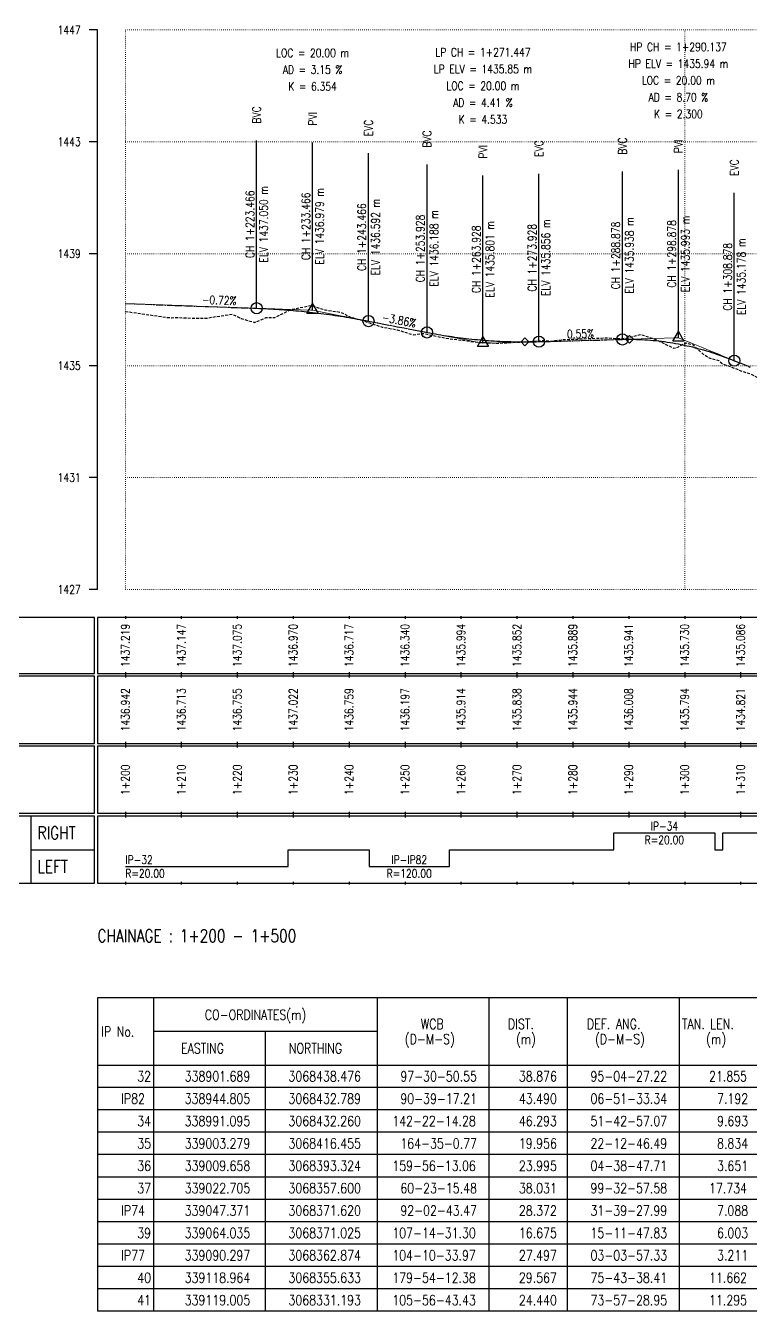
# Model space of a CAD drawing. Extents: x 337736 to 342002, y 3067251 to 3069533.
# Drawn here: x 339757.2 to 339886.8, y 3067258.7 to 3067488.5 of the extents above; entities that cross this region are included whole.
import ezdxf
from ezdxf.enums import TextEntityAlignment as Align

# ---------------------------------------------------------------- set-up
doc = ezdxf.new("R2010")
doc.units = 0
doc.header["$MEASUREMENT"] = 0
for name, pattern in [('Center', [2, 1.25, -0.25, 0.25, -0.25]), ('Dashed', [0.75, 0.5, -0.25]), ('Dot', [0.25, 0, -0.25])]:
    doc.linetypes.add(name, pattern=pattern)
for name, color, linetype, lineweight in [('Chainage Range', 7, 'Continuous', 25), ('Grids', 9, 'Dot', 13), ('Vertical Alignment', 5, 'Center', 30), ('VIP Line', 2, 'Continuous', 5)]:
    doc.layers.add(name, color=color, linetype=linetype, lineweight=lineweight)
for name, color, linetype in [('Chainage_TXT', 7, 'Continuous'), ('DesignRL_TXT', 5, 'Continuous'), ('ExistRL_TXT', 3, 'Continuous'), ('GL', 3, 'Dashed'), ('Grade Text', 7, 'Continuous'), ('HC_Data', 7, 'Continuous'), ('HL Point', 2, 'Continuous'), ('Horizontal Alignment', 7, 'Continuous'), ('Scale Line', 1, 'Continuous'), ('Title Box Text', 7, 'Continuous'), ('TitleBox', 7, 'Continuous'), ('VIP Mark', 7, 'Continuous')]:
    doc.layers.add(name, color=color, linetype=linetype)
doc.styles.get("Standard").update_dxf_attribs({"font": 'simplex.shx'})

msp = doc.modelspace()

# ---------------------------------------------------------------- linework, layer by layer
at = {"layer": 'GL', "flags": 128}
msp.add_lwpolyline([(339775.06, 3067437.44), (339778.54, 3067436.93), (339782.64, 3067436.34), (339783.36, 3067436.3), (339783.94, 3067436.37), (339785.79, 3067436.26), (339789.65, 3067436.2), (339789.91, 3067436.29), (339794.15, 3067436.95), (339795.06, 3067436.51), (339795.78, 3067436.14), (339798.16, 3067435.46), (339800.25, 3067436.33), (339801.78, 3067436.33), (339804.6, 3067437.75), (339808.22, 3067438.5), (339808.53, 3067438.4), (339810.84, 3067437.68), (339813.51, 3067437.3), (339815.06, 3067436.53), (339815.3, 3067436.41), (339817.5, 3067435.79), (339820.95, 3067434.64), (339823.68, 3067434.14), (339826.57, 3067433.26), (339828.27, 3067433.5), (339832.34, 3067432.65), (339835.06, 3067432.3), (339838.24, 3067431.9), (339838.99, 3067431.87), (339841.72, 3067431.74), (339846.17, 3067431.98), (339849.85, 3067432.23), (339851.19, 3067432.13), (339852.97, 3067432.37), (339855.06, 3067432.45), (339856.65, 3067432.52), (339861.16, 3067432.71), (339863.02, 3067432.6), (339864.43, 3067432.62), (339867.26, 3067433.31), (339869.73, 3067432.48), (339873.13, 3067430.84), (339873.62, 3067430.95), (339873.94, 3067431.11), (339875.06, 3067431.7), (339875.25, 3067431.8), (339876.56, 3067431.46), (339878.36, 3067429.79), (339879.42, 3067429.14), (339881.14, 3067428.65), (339881.77, 3067428.1), (339885.11, 3067426.82), (339886.83, 3067426.28), (339889.42, 3067424.96), (339891.9, 3067424.06), (339894.39, 3067423.27), (339895.06, 3067422.85), (339895.63, 3067422.51), (339896.24, 3067422.48), (339896.46, 3067422.3), (339897.62, 3067423.15), (339901.03, 3067421.23), (339903.3, 3067420.4), (339907.35, 3067415.84), (339908.61, 3067415.26), (339912.08, 3067413.81), (339914.51, 3067412.25), (339915.06, 3067411.92), (339917.04, 3067410.81), (339917.14, 3067410.75), (339917.31, 3067410.68), (339920.7, 3067409.95), (339923.84, 3067409.22), (339925.33, 3067409.53), (339926.54, 3067409.12), (339929.89, 3067408.42), (339931.38, 3067408.29), (339934.79, 3067407.33), (339934.93, 3067407.29), (339935.06, 3067407.28), (339936.21, 3067407.16), (339941.82, 3067406.76), (339942.44, 3067406.55), (339942.44, 3067406.68), (339943.71, 3067406.37), (339945.89, 3067406.5), (339947.85, 3067406.46), (339950.89, 3067406.69), (339951.34, 3067406.73), (339951.84, 3067406.8), (339952.7, 3067406.83), (339954.96, 3067406.95), (339955.06, 3067406.98), (339957.54, 3067407.47), (339958.98, 3067408.26), (339960.2, 3067408.3), (339961.93, 3067408.5), (339963.18, 3067408.78), (339966.7, 3067409.68), (339969.76, 3067410.47), (339969.94, 3067410.53), (339971.46, 3067411.85), (339973.34, 3067412.52), (339974.63, 3067412.79), (339975.06, 3067412.9), (339976.19, 3067413.2), (339978.58, 3067413.83), (339979.35, 3067414.04), (339980.78, 3067414.24), (339982.07, 3067414.65), (339983.92, 3067415.35), (339985.26, 3067415.87), (339985.64, 3067416.04), (339986.76, 3067416.86), (339986.79, 3067416.88), (339987.1, 3067417.01), (339989.68, 3067418.36), (339990.37, 3067418.79), (339990.37, 3067418.8), (339992.44, 3067419.15), (339992.85, 3067419.1), (339993.3, 3067419.02), (339995.06, 3067418.96), (339996.94, 3067418.9), (339998.53, 3067418.58), (339998.95, 3067418.48), (340001.34, 3067417.95), (340004.45, 3067417.13), (340005.57, 3067416.83), (340006.75, 3067416.61), (340009.32, 3067415.44), (340012, 3067414.22), (340014.99, 3067412.48), (340015.06, 3067412.45), (340016.86, 3067411.56), (340020.37, 3067410.07), (340021.3, 3067409.88), (340023.85, 3067409.49), (340024.64, 3067408.11), (340025.55, 3067407.28), (340027.6, 3067406.48), (340028.38, 3067405.28), (340029.48, 3067404.68), (340032.33, 3067402.74), (340032.98, 3067401.97), (340034.25, 3067401.75), (340035.06, 3067401.4), (340035.27, 3067401.3), (340036.8, 3067400.55), (340037.59, 3067400.29), (340037.93, 3067400.23), (340040.18, 3067398.61), (340041.27, 3067398.05), (340041.62, 3067397.88), (340042.45, 3067397.2), (340043.16, 3067396.64), (340045.23, 3067396.33), (340047.21, 3067395.66), (340047.39, 3067395.66), (340048.26, 3067395.37), (340050.38, 3067395.36), (340051.51, 3067395.35), (340053.37, 3067394.84), (340054.23, 3067394.73), (340055.06, 3067394.67), (340057.27, 3067394.61), (340059.1, 3067394.46), (340059.29, 3067394.47), (340059.83, 3067394.49), (340063.18, 3067394.87), (340064.1, 3067394.84), (340066.24, 3067395.51), (340067.56, 3067395.4), (340069.88, 3067395.21), (340072.67, 3067395), (340075.06, 3067395)], dxfattribs=at)
at = {"layer": 'Grids'}
for p, q in [((339775.06, 3067487.73), (340075.06, 3067487.73)), ((339775.06, 3067387.73), (339775.06, 3067487.73)), ((339875.06, 3067387.73), (339875.06, 3067487.73)), ((339775.06, 3067467.73), (340075.06, 3067467.73)), ((339775.06, 3067447.73), (340075.06, 3067447.73)), ((339775.06, 3067427.73), (340075.06, 3067427.73)), ((339775.06, 3067407.73), (340075.06, 3067407.73)), ((339775.06, 3067387.73), (340075.06, 3067387.73))]:
    msp.add_line(p, q, dxfattribs=at)
at = {"layer": 'HC_Data'}
for p, q in [((339780.06, 3067314.73), (339780.06, 3067302.73)), ((339820.06, 3067314.73), (339820.06, 3067302.73)), ((339840.06, 3067314.73), (339840.06, 3067302.73)), ((339854.06, 3067314.73), (339854.06, 3067302.73)), ((339874.06, 3067314.73), (339874.06, 3067302.73)), ((339820.06, 3067308.73), (339780.06, 3067308.73)), ((339800.06, 3067308.73), (339800.06, 3067302.73)), ((339770.06, 3067302.73), (339770.06, 3067258.73)), ((339780.06, 3067302.73), (339780.06, 3067258.73)), ((339800.06, 3067302.73), (339800.06, 3067258.73)), ((339820.06, 3067302.73), (339820.06, 3067258.73)), ((339840.06, 3067302.73), (339840.06, 3067258.73)), ((339854.06, 3067302.73), (339854.06, 3067258.73)), ((339874.06, 3067302.73), (339874.06, 3067258.73)), ((340002.06, 3067298.73), (339770.06, 3067298.73)), ((340002.06, 3067294.73), (339770.06, 3067294.73)), ((340002.06, 3067290.73), (339770.06, 3067290.73)), ((340002.06, 3067286.73), (339770.06, 3067286.73)), ((340002.06, 3067282.73), (339770.06, 3067282.73)), ((340002.06, 3067278.73), (339770.06, 3067278.73)), ((340002.06, 3067274.73), (339770.06, 3067274.73)), ((340002.06, 3067270.73), (339770.06, 3067270.73)), ((340002.06, 3067266.73), (339770.06, 3067266.73)), ((340002.06, 3067262.73), (339770.06, 3067262.73)), ((340002.06, 3067258.73), (339770.06, 3067258.73))]:
    msp.add_line(p, q, dxfattribs=at)
msp.add_lwpolyline([(339770.06, 3067314.73), (339770.06, 3067302.73), (340002.06, 3067302.73), (340002.06, 3067314.73), (339770.06, 3067314.73)], dxfattribs=at)
at = {"layer": 'HL Point'}
for points in [[(339845.8, 3067431.98), (339846.51, 3067432.69), (339847.21, 3067431.98), (339846.51, 3067431.27), (339845.8, 3067431.98)], [(339864.49, 3067432.44), (339865.2, 3067433.15), (339865.91, 3067432.44), (339865.2, 3067431.73), (339864.49, 3067432.44)]]:
    msp.add_lwpolyline(points, dxfattribs=at)
at = {"layer": 'Horizontal Alignment'}
msp.add_lwpolyline([(339775.06, 3067338.23), (339804.19, 3067338.23), (339804.19, 3067341.23), (339818.64, 3067341.23), (339818.64, 3067338.23), (339833, 3067338.23), (339833, 3067341.23), (339862.41, 3067341.23), (339862.41, 3067344.23), (339880.46, 3067344.23), (339880.46, 3067341.23), (339881.89, 3067341.23), (339881.89, 3067344.23), (339899.34, 3067344.23)], dxfattribs=at)
at = {"layer": 'Scale Line'}
for p, q in [((339770.06, 3067487.73), (339768.56, 3067487.73)), ((339770.06, 3067387.73), (339770.06, 3067487.73)), ((339770.06, 3067467.73), (339768.56, 3067467.73)), ((339770.06, 3067447.73), (339768.56, 3067447.73)), ((339770.06, 3067427.73), (339768.56, 3067427.73)), ((339770.06, 3067407.73), (339768.56, 3067407.73)), ((339770.06, 3067387.73), (339768.56, 3067387.73))]:
    msp.add_line(p, q, dxfattribs=at)
at = {"layer": 'TitleBox'}
for p, q in [((339775.06, 3067382.98), (339775.06, 3067382.48)), ((339785.06, 3067382.98), (339785.06, 3067382.48)), ((339795.06, 3067382.98), (339795.06, 3067382.48)), ((339805.06, 3067382.98), (339805.06, 3067382.48)), ((339815.06, 3067382.98), (339815.06, 3067382.48)), ((339825.06, 3067382.98), (339825.06, 3067382.48)), ((339835.06, 3067382.98), (339835.06, 3067382.48)), ((339845.06, 3067382.98), (339845.06, 3067382.48)), ((339855.06, 3067382.98), (339855.06, 3067382.48)), ((339865.06, 3067382.98), (339865.06, 3067382.48)), ((339875.06, 3067382.98), (339875.06, 3067382.48)), ((339885.06, 3067382.98), (339885.06, 3067382.48)), ((339775.06, 3067372.98), (339775.06, 3067372.48)), ((339775.06, 3067372.48), (339775.06, 3067371.98)), ((339785.06, 3067372.98), (339785.06, 3067372.48)), ((339785.06, 3067372.48), (339785.06, 3067371.98)), ((339795.06, 3067372.98), (339795.06, 3067372.48)), ((339795.06, 3067372.48), (339795.06, 3067371.98)), ((339805.06, 3067372.98), (339805.06, 3067372.48)), ((339805.06, 3067372.48), (339805.06, 3067371.98)), ((339815.06, 3067372.98), (339815.06, 3067372.48)), ((339815.06, 3067372.48), (339815.06, 3067371.98)), ((339825.06, 3067372.98), (339825.06, 3067372.48)), ((339825.06, 3067372.48), (339825.06, 3067371.98)), ((339835.06, 3067372.98), (339835.06, 3067372.48)), ((339835.06, 3067372.48), (339835.06, 3067371.98)), ((339845.06, 3067372.98), (339845.06, 3067372.48)), ((339845.06, 3067372.48), (339845.06, 3067371.98)), ((339855.06, 3067372.98), (339855.06, 3067372.48)), ((339855.06, 3067372.48), (339855.06, 3067371.98)), ((339865.06, 3067372.98), (339865.06, 3067372.48)), ((339865.06, 3067372.48), (339865.06, 3067371.98)), ((339875.06, 3067372.98), (339875.06, 3067372.48)), ((339875.06, 3067372.48), (339875.06, 3067371.98)), ((339885.06, 3067372.98), (339885.06, 3067372.48)), ((339885.06, 3067372.48), (339885.06, 3067371.98)), ((339775.06, 3067360.48), (339775.06, 3067359.98)), ((339785.06, 3067360.48), (339785.06, 3067359.98)), ((339795.06, 3067360.48), (339795.06, 3067359.98)), ((339805.06, 3067360.48), (339805.06, 3067359.98)), ((339815.06, 3067360.48), (339815.06, 3067359.98)), ((339825.06, 3067360.48), (339825.06, 3067359.98)), ((339835.06, 3067360.48), (339835.06, 3067359.98)), ((339845.06, 3067360.48), (339845.06, 3067359.98)), ((339855.06, 3067360.48), (339855.06, 3067359.98)), ((339865.06, 3067360.48), (339865.06, 3067359.98)), ((339875.06, 3067360.48), (339875.06, 3067359.98)), ((339885.06, 3067360.48), (339885.06, 3067359.98)), ((339775.06, 3067359.98), (339775.06, 3067359.48)), ((339785.06, 3067359.98), (339785.06, 3067359.48)), ((339795.06, 3067359.98), (339795.06, 3067359.48)), ((339805.06, 3067359.98), (339805.06, 3067359.48)), ((339815.06, 3067359.98), (339815.06, 3067359.48)), ((339825.06, 3067359.98), (339825.06, 3067359.48)), ((339835.06, 3067359.98), (339835.06, 3067359.48)), ((339845.06, 3067359.98), (339845.06, 3067359.48)), ((339855.06, 3067359.98), (339855.06, 3067359.48)), ((339865.06, 3067359.98), (339865.06, 3067359.48)), ((339875.06, 3067359.98), (339875.06, 3067359.48)), ((339885.06, 3067359.98), (339885.06, 3067359.48)), ((339758.23, 3067335.23), (339758.23, 3067347.23)), ((339775.06, 3067347.98), (339775.06, 3067347.48)), ((339775.06, 3067347.48), (339775.06, 3067346.98)), ((339785.06, 3067347.98), (339785.06, 3067347.48)), ((339785.06, 3067347.48), (339785.06, 3067346.98)), ((339795.06, 3067347.98), (339795.06, 3067347.48)), ((339795.06, 3067347.48), (339795.06, 3067346.98)), ((339805.06, 3067347.98), (339805.06, 3067347.48)), ((339805.06, 3067347.48), (339805.06, 3067346.98)), ((339815.06, 3067347.98), (339815.06, 3067347.48)), ((339815.06, 3067347.48), (339815.06, 3067346.98)), ((339825.06, 3067347.98), (339825.06, 3067347.48)), ((339825.06, 3067347.48), (339825.06, 3067346.98)), ((339835.06, 3067347.98), (339835.06, 3067347.48)), ((339835.06, 3067347.48), (339835.06, 3067346.98)), ((339845.06, 3067347.98), (339845.06, 3067347.48)), ((339845.06, 3067347.48), (339845.06, 3067346.98)), ((339855.06, 3067347.98), (339855.06, 3067347.48)), ((339855.06, 3067347.48), (339855.06, 3067346.98)), ((339865.06, 3067347.98), (339865.06, 3067347.48)), ((339865.06, 3067347.48), (339865.06, 3067346.98)), ((339875.06, 3067347.98), (339875.06, 3067347.48)), ((339875.06, 3067347.48), (339875.06, 3067346.98)), ((339885.06, 3067347.98), (339885.06, 3067347.48)), ((339885.06, 3067347.48), (339885.06, 3067346.98)), ((339758.23, 3067341.23), (339769.56, 3067341.23)), ((339775.06, 3067335.48), (339775.06, 3067334.98)), ((339785.06, 3067335.48), (339785.06, 3067334.98)), ((339795.06, 3067335.48), (339795.06, 3067334.98)), ((339805.06, 3067335.48), (339805.06, 3067334.98)), ((339815.06, 3067335.48), (339815.06, 3067334.98)), ((339825.06, 3067335.48), (339825.06, 3067334.98)), ((339835.06, 3067335.48), (339835.06, 3067334.98)), ((339845.06, 3067335.48), (339845.06, 3067334.98)), ((339855.06, 3067335.48), (339855.06, 3067334.98)), ((339865.06, 3067335.48), (339865.06, 3067334.98)), ((339875.06, 3067335.48), (339875.06, 3067334.98)), ((339885.06, 3067335.48), (339885.06, 3067334.98))]:
    msp.add_line(p, q, dxfattribs=at)
for points in [[(339769.56, 3067382.73), (339735.56, 3067382.73), (339735.56, 3067372.73), (339769.56, 3067372.73)], [(339770.06, 3067372.73), (340080.06, 3067372.73), (340080.06, 3067382.73), (339770.06, 3067382.73)], [(339769.56, 3067372.23), (339735.56, 3067372.23), (339735.56, 3067360.23), (339769.56, 3067360.23)], [(339770.06, 3067360.23), (340080.06, 3067360.23), (340080.06, 3067372.23), (339770.06, 3067372.23)], [(339769.56, 3067359.73), (339735.56, 3067359.73), (339735.56, 3067347.73), (339769.56, 3067347.73)], [(339770.06, 3067347.73), (340080.06, 3067347.73), (340080.06, 3067359.73), (339770.06, 3067359.73)], [(339769.56, 3067347.23), (339735.56, 3067347.23), (339735.56, 3067335.23), (339769.56, 3067335.23)], [(339770.06, 3067335.23), (340080.06, 3067335.23), (340080.06, 3067347.23), (339770.06, 3067347.23)]]:
    msp.add_lwpolyline(points, close=True, dxfattribs=at)
at = {"layer": 'Vertical Alignment'}
msp.add_lwpolyline([(339775.06, 3067438.83), (339778.54, 3067438.7), (339782.64, 3067438.56), (339783.36, 3067438.53), (339783.94, 3067438.51), (339785.79, 3067438.44), (339789.65, 3067438.3), (339789.91, 3067438.3), (339794.15, 3067438.14), (339795.06, 3067438.11), (339795.78, 3067438.08), (339798.16, 3067438), (339798.53, 3067437.99), (339799.03, 3067437.97), (339799.53, 3067437.95), (339800.03, 3067437.92), (339800.53, 3067437.9), (339801.03, 3067437.87), (339801.53, 3067437.84), (339802.03, 3067437.81), (339802.53, 3067437.78), (339803.03, 3067437.75), (339803.53, 3067437.71), (339804.03, 3067437.67), (339804.53, 3067437.63), (339805.03, 3067437.59), (339805.53, 3067437.54), (339806.03, 3067437.5), (339806.53, 3067437.45), (339807.03, 3067437.4), (339807.53, 3067437.35), (339808.03, 3067437.29), (339808.53, 3067437.23), (339809.03, 3067437.18), (339809.53, 3067437.12), (339810.03, 3067437.05), (339810.53, 3067436.99), (339811.03, 3067436.92), (339811.53, 3067436.86), (339812.03, 3067436.79), (339812.53, 3067436.71), (339813.03, 3067436.64), (339813.53, 3067436.56), (339814.03, 3067436.49), (339814.53, 3067436.41), (339815.03, 3067436.32), (339815.53, 3067436.24), (339816.03, 3067436.15), (339816.53, 3067436.07), (339817.03, 3067435.98), (339817.53, 3067435.89), (339818.03, 3067435.79), (339818.53, 3067435.7), (339818.53, 3067435.7), (339820.95, 3067435.23), (339823.68, 3067434.7), (339826.57, 3067434.14), (339828.27, 3067433.81), (339828.99, 3067433.67), (339829.49, 3067433.58), (339829.99, 3067433.49), (339830.49, 3067433.4), (339830.99, 3067433.31), (339831.49, 3067433.23), (339831.99, 3067433.14), (339832.49, 3067433.07), (339832.99, 3067432.99), (339833.49, 3067432.92), (339833.99, 3067432.85), (339834.49, 3067432.78), (339834.99, 3067432.71), (339835.49, 3067432.65), (339835.99, 3067432.59), (339836.49, 3067432.54), (339836.99, 3067432.48), (339837.49, 3067432.43), (339837.99, 3067432.38), (339838.49, 3067432.34), (339838.99, 3067432.29), (339839.49, 3067432.25), (339839.99, 3067432.22), (339840.49, 3067432.18), (339840.99, 3067432.15), (339841.49, 3067432.12), (339841.99, 3067432.09), (339842.49, 3067432.07), (339842.99, 3067432.05), (339843.49, 3067432.03), (339843.99, 3067432.02), (339844.49, 3067432), (339844.99, 3067431.99), (339845.49, 3067431.99), (339845.99, 3067431.98), (339846.49, 3067431.98), (339846.99, 3067431.98), (339847.49, 3067431.99), (339847.99, 3067431.99), (339848.49, 3067432), (339848.99, 3067432.02), (339848.99, 3067432.02), (339849.85, 3067432.04), (339851.19, 3067432.08), (339852.97, 3067432.12), (339855.06, 3067432.18), (339856.65, 3067432.23), (339861.16, 3067432.35), (339863.02, 3067432.4), (339863.94, 3067432.42), (339864.44, 3067432.44), (339864.94, 3067432.44), (339865.44, 3067432.44), (339865.94, 3067432.44), (339866.44, 3067432.43), (339866.94, 3067432.41), (339867.44, 3067432.39), (339867.94, 3067432.36), (339868.44, 3067432.33), (339868.94, 3067432.29), (339869.44, 3067432.25), (339869.94, 3067432.2), (339870.44, 3067432.14), (339870.94, 3067432.08), (339871.44, 3067432.02), (339871.94, 3067431.95), (339872.44, 3067431.87), (339872.94, 3067431.79), (339873.44, 3067431.7), (339873.94, 3067431.61), (339874.44, 3067431.51), (339874.94, 3067431.41), (339875.44, 3067431.3), (339875.94, 3067431.19), (339876.44, 3067431.07), (339876.94, 3067430.94), (339877.44, 3067430.81), (339877.94, 3067430.68), (339878.44, 3067430.54), (339878.94, 3067430.39), (339879.44, 3067430.24), (339879.94, 3067430.08), (339880.44, 3067429.92), (339880.94, 3067429.75), (339881.44, 3067429.57), (339881.94, 3067429.39), (339882.44, 3067429.21), (339882.94, 3067429.02), (339883.44, 3067428.82), (339883.94, 3067428.62), (339883.94, 3067428.62), (339885.11, 3067428.15), (339886.83, 3067427.45)], dxfattribs=at)
at = {"layer": 'VIP Line'}
msp.add_lwpolyline([(339775.06, 3067438.83), (339778.54, 3067438.7), (339782.64, 3067438.56), (339783.36, 3067438.53), (339783.94, 3067438.51), (339785.79, 3067438.44), (339789.65, 3067438.3), (339789.91, 3067438.3), (339794.15, 3067438.14), (339795.06, 3067438.11), (339795.78, 3067438.08), (339798.16, 3067438), (339800.25, 3067437.92), (339801.78, 3067437.87), (339804.6, 3067437.77), (339808.22, 3067437.64), (339808.53, 3067437.63), (339810.84, 3067437.18), (339813.51, 3067436.66), (339815.06, 3067436.37), (339815.3, 3067436.32), (339817.5, 3067435.89), (339820.95, 3067435.23), (339823.68, 3067434.7), (339826.57, 3067434.14), (339828.27, 3067433.81), (339832.34, 3067433.03), (339835.06, 3067432.5), (339838.24, 3067431.89), (339838.99, 3067431.74), (339841.72, 3067431.82), (339846.17, 3067431.94), (339849.85, 3067432.04), (339851.19, 3067432.08), (339852.97, 3067432.12), (339855.06, 3067432.18), (339856.65, 3067432.23), (339861.16, 3067432.35), (339863.02, 3067432.4), (339864.43, 3067432.44), (339867.26, 3067432.52), (339869.73, 3067432.58), (339873.13, 3067432.68), (339873.62, 3067432.69), (339873.94, 3067432.7), (339875.06, 3067432.24), (339875.25, 3067432.17), (339876.56, 3067431.63), (339878.36, 3067430.9), (339879.42, 3067430.47), (339881.14, 3067429.77), (339881.77, 3067429.51), (339885.11, 3067428.15), (339886.83, 3067427.45)], dxfattribs=at)
at = {"layer": 'VIP Mark'}
for p, q in [((339798.53, 3067437.99), (339798.53, 3067467.99)), ((339808.53, 3067437.63), (339808.53, 3067467.63)), ((339818.53, 3067435.7), (339818.53, 3067465.7)), ((339828.99, 3067433.67), (339828.99, 3067463.67)), ((339838.99, 3067431.74), (339838.99, 3067461.74)), ((339848.99, 3067432.02), (339848.99, 3067462.02)), ((339863.94, 3067432.42), (339863.94, 3067462.42)), ((339873.94, 3067432.7), (339873.94, 3067462.7)), ((339883.94, 3067428.62), (339883.94, 3067458.62))]:
    msp.add_line(p, q, dxfattribs=at)
for points in [[(339807.53, 3067437.05), (339808.53, 3067438.78), (339809.53, 3067437.05), (339807.53, 3067437.05)], [(339872.94, 3067432.12), (339873.94, 3067433.85), (339874.94, 3067432.12), (339872.94, 3067432.12)], [(339837.99, 3067431.16), (339838.99, 3067432.9), (339839.99, 3067431.16), (339837.99, 3067431.16)]]:
    msp.add_lwpolyline(points, dxfattribs=at)
for centre in [(339798.53, 3067437.99), (339818.53, 3067435.7), (339828.99, 3067433.67), (339848.99, 3067432.02), (339863.94, 3067432.42), (339883.94, 3067428.62)]:
    msp.add_circle(centre, 1, dxfattribs=at)

# ---------------------------------------------------------------- texts
at = {"width": 0.8}
for s, p in [('1447', (339767.06, 3067487.73)), ('1443', (339767.06, 3067467.73)), ('1439', (339767.06, 3067447.73)), ('1435', (339767.06, 3067427.73)), ('1431', (339767.06, 3067407.73)), ('1427', (339767.06, 3067387.73))]:
    msp.add_text(s, height=1.5, dxfattribs=at).set_placement(p, align=Align.MIDDLE_RIGHT)
at = {"layer": 'Chainage Range', "width": 0.8}
msp.add_text('CHAINAGE : 1+200 - 1+500', height=2.25, dxfattribs=at).set_placement((339770.06, 3067324.73))
at = {"layer": 'Chainage_TXT', "width": 0.8}
for s, p in [('1+200', (339775.06, 3067353.73)), ('1+210', (339785.06, 3067353.73)), ('1+220', (339795.06, 3067353.73)), ('1+230', (339805.06, 3067353.73)), ('1+240', (339815.06, 3067353.73)), ('1+250', (339825.06, 3067353.73)), ('1+260', (339835.06, 3067353.73)), ('1+270', (339845.06, 3067353.73)), ('1+280', (339855.06, 3067353.73)), ('1+290', (339865.06, 3067353.73)), ('1+300', (339875.06, 3067353.73)), ('1+310', (339885.06, 3067353.73))]:
    msp.add_text(s, height=1.5, rotation=90, dxfattribs=at).set_placement(p, align=Align.MIDDLE_CENTER)
at = {"layer": 'DesignRL_TXT', "width": 0.8}
for s, p in [('1437.219', (339775.06, 3067377.73)), ('1437.147', (339785.06, 3067377.73)), ('1437.075', (339795.06, 3067377.73)), ('1436.970', (339805.06, 3067377.73)), ('1436.717', (339815.06, 3067377.73)), ('1436.340', (339825.06, 3067377.73)), ('1435.994', (339835.06, 3067377.73)), ('1435.852', (339845.06, 3067377.73)), ('1435.889', (339855.06, 3067377.73)), ('1435.941', (339865.06, 3067377.73)), ('1435.730', (339875.06, 3067377.73)), ('1435.086', (339885.06, 3067377.73))]:
    msp.add_text(s, height=1.5, rotation=90, dxfattribs=at).set_placement(p, align=Align.MIDDLE_CENTER)
at = {"layer": 'ExistRL_TXT', "width": 0.8}
for s, p in [('1436.942', (339775.06, 3067366.23)), ('1436.713', (339785.06, 3067366.23)), ('1436.755', (339795.06, 3067366.23)), ('1437.022', (339805.06, 3067366.23)), ('1436.759', (339815.06, 3067366.23)), ('1436.197', (339825.06, 3067366.23)), ('1435.914', (339835.06, 3067366.23)), ('1435.838', (339845.06, 3067366.23)), ('1435.944', (339855.06, 3067366.23)), ('1436.008', (339865.06, 3067366.23)), ('1435.794', (339875.06, 3067366.23)), ('1434.821', (339885.06, 3067366.23))]:
    msp.add_text(s, height=1.5, rotation=90, dxfattribs=at).set_placement(p, align=Align.MIDDLE_CENTER)
at = {"layer": 'Grade Text', "width": 0.8}
for s, rotation, p in [('-0.72%', 357.9467, (339791.79, 3067438.23)), ('-3.86%', 349.0632, (339823.76, 3067434.68)), ('0.55%', 1.5677, (339856.46, 3067432.22))]:
    msp.add_text(s, height=1.5, rotation=rotation, dxfattribs=at).set_placement(p, align=Align.BOTTOM_CENTER)
at = {"layer": 'HC_Data', "width": 0.8}
for s, p in [('CO-ORDINATES(m)', (339789.26, 3067310.83)), ('IP No.', (339770.74, 3067307.83)), ('WCB', (339827.9, 3067309.18)), ('DIST.', (339843.46, 3067309.18)), ('DEF. ANG.', (339857.58, 3067309.18)), ('TAN. LEN.', (339874.58, 3067309.18)), ('(D-M-S)', (339825.02, 3067306.48)), ('(m)', (339844.9, 3067306.48)), ('(D-M-S)', (339859.02, 3067306.48)), ('(m)', (339878.9, 3067306.48)), ('EASTING', (339785.02, 3067304.83)), ('NORTHING', (339804.3, 3067304.83)), ('32', (339777.18, 3067299.83)), ('338901.689', (339785.66, 3067299.83)), ('3068438.476', (339804.22, 3067299.83)), ('97-30-50.55', (339824.22, 3067299.83)), ('38.876', (339845.42, 3067299.83)), ('95-04-27.22', (339858.22, 3067299.83)), ('21.855', (339879.42, 3067299.83)), ('IP82', (339774.3, 3067295.83)), ('338944.805', (339785.66, 3067295.83)), ('3068432.789', (339804.22, 3067295.83)), ('90-39-17.21', (339824.22, 3067295.83)), ('43.490', (339845.42, 3067295.83)), ('06-51-33.34', (339858.22, 3067295.83)), ('7.192', (339880.86, 3067295.83)), ('34', (339777.18, 3067291.83)), ('338991.095', (339785.66, 3067291.83)), ('3068432.260', (339804.22, 3067291.83)), ('142-22-14.28', (339822.78, 3067291.83)), ('46.293', (339845.42, 3067291.83)), ('51-42-57.07', (339858.22, 3067291.83)), ('9.693', (339880.86, 3067291.83)), ('35', (339777.18, 3067287.83)), ('339003.279', (339785.66, 3067287.83)), ('3068416.455', (339804.22, 3067287.83)), ('164-35-0.77', (339824.22, 3067287.83)), ('19.956', (339845.42, 3067287.83)), ('22-12-46.49', (339858.22, 3067287.83)), ('8.834', (339880.86, 3067287.83)), ('36', (339777.18, 3067283.83)), ('339009.658', (339785.66, 3067283.83)), ('3068393.324', (339804.22, 3067283.83)), ('159-56-13.06', (339822.78, 3067283.83)), ('23.995', (339845.42, 3067283.83)), ('04-38-47.71', (339858.22, 3067283.83)), ('3.651', (339880.86, 3067283.83)), ('37', (339777.18, 3067279.83)), ('339022.705', (339785.66, 3067279.83)), ('3068357.600', (339804.22, 3067279.83)), ('60-23-15.48', (339824.22, 3067279.83)), ('38.031', (339845.42, 3067279.83)), ('99-32-57.58', (339858.22, 3067279.83)), ('17.734', (339879.42, 3067279.83)), ('IP74', (339774.3, 3067275.83)), ('339047.371', (339785.66, 3067275.83)), ('3068371.620', (339804.22, 3067275.83)), ('92-02-43.47', (339824.22, 3067275.83)), ('28.372', (339845.42, 3067275.83)), ('31-39-27.99', (339858.22, 3067275.83)), ('7.088', (339880.86, 3067275.83)), ('39', (339777.18, 3067271.83)), ('339064.035', (339785.66, 3067271.83)), ('3068371.025', (339804.22, 3067271.83)), ('107-14-31.30', (339822.78, 3067271.83)), ('16.675', (339845.42, 3067271.83)), ('15-11-47.83', (339858.22, 3067271.83)), ('6.003', (339880.86, 3067271.83)), ('IP77', (339774.3, 3067267.83)), ('339090.297', (339785.66, 3067267.83)), ('3068362.874', (339804.22, 3067267.83)), ('104-10-33.97', (339822.78, 3067267.83)), ('27.497', (339845.42, 3067267.83)), ('03-03-57.33', (339858.22, 3067267.83)), ('3.211', (339880.86, 3067267.83)), ('40', (339777.18, 3067263.83)), ('339118.964', (339785.66, 3067263.83)), ('3068355.633', (339804.22, 3067263.83)), ('179-54-12.38', (339822.78, 3067263.83)), ('29.567', (339845.42, 3067263.83)), ('75-43-38.41', (339858.22, 3067263.83)), ('11.662', (339879.42, 3067263.83)), ('41', (339777.18, 3067259.83)), ('339119.005', (339785.66, 3067259.83)), ('3068331.193', (339804.22, 3067259.83)), ('105-56-43.43', (339822.78, 3067259.83)), ('24.440', (339845.42, 3067259.83)), ('73-57-28.95', (339858.22, 3067259.83)), ('11.295', (339879.42, 3067259.83))]:
    msp.add_text(s, height=1.8, dxfattribs=at).set_placement(p)
at = {"layer": 'Horizontal Alignment', "width": 0.8}
for s, p in [('IP-34', (339871.44, 3067344.23)), ('IP-IP82', (339825.82, 3067338.23))]:
    msp.add_text(s, height=1.5, dxfattribs=at).set_placement(p, align=Align.BOTTOM_CENTER)
for s, p in [('R=20.00', (339871.44, 3067343.73)), ('R=120.00', (339825.82, 3067337.73))]:
    msp.add_text(s, height=1.5, dxfattribs=at).set_placement(p, align=Align.TOP_CENTER)
msp.add_text('IP-32', height=1.5, dxfattribs=at).set_placement((339775.06, 3067338.23), align=Align.BOTTOM_LEFT)
msp.add_text('R=20.00', height=1.5, dxfattribs=at).set_placement((339775.06, 3067337.73), align=Align.TOP_LEFT)
at = {"layer": 'Title Box Text', "width": 0.8}
for s, p in [('RIGHT', (339759.36, 3067343.11)), ('LEFT', (339759.36, 3067337.11))]:
    msp.add_text(s, height=2.25, dxfattribs=at).set_placement(p)
at = {"layer": 'VIP Mark', "width": 0.8}
for s, p in [('LOC = 20.00 m', (339808.53, 3067483.63)), ('LP CH = 1+271.447', (339838.99, 3067483.74)), ('HP CH = 1+290.137', (339873.94, 3067484.7)), ('HP ELV = 1435.94 m', (339873.94, 3067481.7)), ('AD = 3.15 %', (339808.53, 3067480.63)), ('LP ELV = 1435.85 m', (339838.99, 3067480.74)), ('K = 6.354', (339808.53, 3067477.63)), ('LOC = 20.00 m', (339838.99, 3067477.74)), ('LOC = 20.00 m', (339873.94, 3067478.7)), ('AD = 4.41 %', (339838.99, 3067474.74)), ('AD = 8.70 %', (339873.94, 3067475.7)), ('K = 2.300', (339873.94, 3067472.7)), ('K = 4.533', (339838.99, 3067471.74))]:
    msp.add_text(s, height=1.5, dxfattribs=at).set_placement(p, align=Align.MIDDLE_CENTER)
for s, p in [('BVC', (339798.53, 3067470.99)), ('PVI', (339808.53, 3067470.63)), ('EVC', (339818.53, 3067468.7)), ('BVC', (339828.99, 3067466.67)), ('BVC', (339863.94, 3067465.42)), ('PVI', (339838.99, 3067464.74)), ('EVC', (339848.99, 3067465.02)), ('PVI', (339873.94, 3067465.7)), ('EVC', (339883.94, 3067461.62))]:
    msp.add_text(s, height=1.5, rotation=90, dxfattribs=at).set_placement(p, align=Align.MIDDLE_LEFT)
for s, p in [('ELV 1437.050 m', (339799.03, 3067452.99)), ('ELV 1436.979 m', (339809.03, 3067452.63)), ('ELV 1436.592 m', (339819.03, 3067450.7)), ('ELV 1436.188 m', (339829.49, 3067448.67)), ('ELV 1435.993 m', (339874.44, 3067447.7)), ('ELV 1435.801 m', (339839.49, 3067446.74)), ('ELV 1435.856 m', (339849.49, 3067447.02)), ('ELV 1435.938 m', (339864.44, 3067447.42)), ('ELV 1435.178 m', (339884.44, 3067443.62))]:
    msp.add_text(s, height=1.5, rotation=90, dxfattribs=at).set_placement(p, align=Align.TOP_CENTER)
for s, p in [('CH 1+223.466', (339798.53, 3067452.99)), ('CH 1+233.466', (339808.53, 3067452.63)), ('CH 1+243.466', (339818.53, 3067450.7)), ('CH 1+253.928', (339828.99, 3067448.67)), ('CH 1+263.928', (339838.99, 3067446.74)), ('CH 1+273.928', (339848.99, 3067447.02)), ('CH 1+288.878', (339863.94, 3067447.42)), ('CH 1+298.878', (339873.94, 3067447.7)), ('CH 1+308.878', (339883.94, 3067443.62))]:
    msp.add_text(s, height=1.5, rotation=90, dxfattribs=at).set_placement(p, align=Align.BOTTOM_CENTER)

doc.saveas('drawing.dxf')
